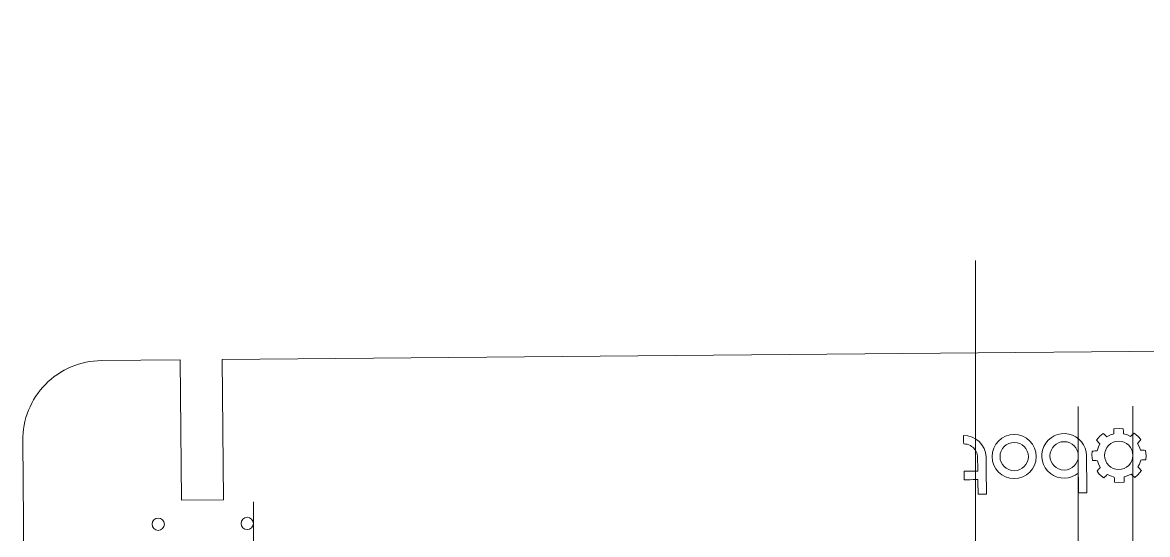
# Model space of a CAD drawing. Header units: millimetres. Extents: x -270 to 270, y -1120 to 1355.
# Drawn here: x -260.9 to 22.1, y 653.6 to 782.4 of the extents above; entities that cross this region are included whole.
import ezdxf

# ---------------------------------------------------------------- set-up
doc = ezdxf.new("R2010")
doc.units = ezdxf.units.MM
doc.header["$MEASUREMENT"] = 0
doc.layers.add('Layer 1', color=7, linetype='Continuous')

msp = doc.modelspace()

# ---------------------------------------------------------------- linework, layer by layer
at = {"layer": 'Layer 1', "lineweight": 15}
for points, knots in [([(-21.1555, 562.1872), (-21.1555, 587.5922), (-41.7503, 608.1871), (-67.1554, 608.1872), (-67.1554, 608.1872), (-92.5605, 608.1872), (-113.1554, 587.5924), (-113.1555, 562.1873), (-113.1555, 562.1873), (-113.1555, 536.7822), (-92.5607, 516.1873), (-67.1556, 516.1872), (-67.1556, 516.1872), (-41.7506, 516.1871), (-21.1556, 536.7818), (-21.1555, 562.1869), (-21.1525, 1324.3399), (-21.1555, -962.1128), (-21.1555, 562.1872)], [0, 0, 0, 0, 0.2, 0.2, 0.2, 0.2, 0.4, 0.4, 0.4, 0.4, 0.6, 0.6, 0.6, 0.6, 1, 1, 1, 1.0003, 1.0003, 1.0003, 1.0003]), ([(-14.8503, 404.3228), (-14.8503, 429.7279), (-35.4452, 450.3228), (-60.8503, 450.3228), (-60.8503, 450.3228), (-86.2554, 450.3228), (-106.8503, 429.728), (-106.8503, 404.3229), (-106.8503, 404.3229), (-106.8504, 378.9179), (-86.2556, 358.3229), (-60.8505, 358.3228), (-60.8505, 358.3228), (-35.4454, 358.3227), (-14.8505, 378.9175), (-14.8503, 404.3226), (-14.8443, 1166.4756), (-14.8503, -1119.9832), (-14.8503, 404.3228)], [0, 0, 0, 0, 0.2, 0.2, 0.2, 0.2, 0.4, 0.4, 0.4, 0.4, 0.6, 0.6, 0.6, 0.6, 1, 1, 1, 1.0002, 1.0002, 1.0002, 1.0002]), ([(-241.0249, 697.3395), (-246.329, 697.2926), (-251.3973, 695.1405), (-255.1147, 691.3568), (-255.1147, 691.3568), (-258.8321, 687.573), (-260.8941, 682.4675), (-260.8472, 677.1634)], [0, 0, 0, 0, 0.33333333, 0.33333333, 0.33333333, 0.33333333, 1, 1, 1, 1]), ([(-202.8198, 656.3649), (-202.8198, 657.2209), (-203.5138, 657.9149), (-204.3698, 657.9149), (-204.3698, 657.9149), (-205.2259, 657.9149), (-205.9198, 657.2209), (-205.9198, 656.3649), (-205.9198, 656.3649), (-205.9198, 655.5088), (-205.2259, 654.8149), (-204.3698, 654.8149), (-204.3698, 654.8149), (-203.5138, 654.8149), (-202.8198, 655.5088), (-202.8198, 656.3648), (-202.8198, 682.0448), (-202.8198, 605.0049), (-202.8198, 656.3649)], [0, 0, 0, 0, 0.2, 0.2, 0.2, 0.2, 0.4, 0.4, 0.4, 0.4, 0.6, 0.6, 0.6, 0.6, 1, 1, 1, 1.0001, 1.0001, 1.0001, 1.0001]), ([(-225.2189, 656.1565), (-225.2189, 657.0126), (-225.9128, 657.7065), (-226.7689, 657.7065), (-226.7689, 657.7065), (-227.6249, 657.7065), (-228.3189, 657.0126), (-228.3189, 656.1565), (-228.3189, 656.1565), (-228.3189, 655.3005), (-227.6249, 654.6065), (-226.7689, 654.6065), (-226.7689, 654.6065), (-225.9128, 654.6065), (-225.2189, 655.3005), (-225.2189, 656.1565)], [0, 0, 0, 0, 0.2, 0.2, 0.2, 0.2, 0.4, 0.4, 0.4, 0.4, 0.6, 0.6, 0.6, 0.6, 1, 1, 1, 1])]:
    msp.add_open_spline(points, degree=3, knots=knots, dxfattribs=at)
at = {"layer": 'Layer 1', "color": 1, "lineweight": 9}
for points, knots in [([(4.6727, 673.3688), (4.6727, 675.3371), (3.0771, 676.9328), (1.1087, 676.9328), (1.1087, 676.9328), (-0.8596, 676.9328), (-2.4553, 675.3371), (-2.4553, 673.3688), (-2.4553, 673.3688), (-2.4553, 671.4004), (-0.8596, 669.8048), (1.1087, 669.8048), (1.1087, 669.8048), (3.077, 669.8047), (4.6727, 671.4004), (4.6727, 673.3687), (4.6727, 732.4177), (4.6727, 555.2708), (4.6727, 673.3688)], [0, 0, 0, 0, 0.2, 0.2, 0.2, 0.2, 0.4, 0.4, 0.4, 0.4, 0.6, 0.6, 0.6, 0.6, 1, 1, 1, 1.0001, 1.0001, 1.0001, 1.0001]), ([(18.4002, 673.4986), (18.4002, 675.4669), (16.8046, 677.0626), (14.8362, 677.0626), (14.8362, 677.0626), (12.8679, 677.0626), (11.2722, 675.4669), (11.2722, 673.4986), (11.2722, 673.4986), (11.2722, 671.5302), (12.8679, 669.9346), (14.8362, 669.9346), (14.8362, 669.9346), (16.8046, 669.9346), (18.4002, 671.5302), (18.4002, 673.4985), (18.4002, 732.5475), (18.4002, 555.4006), (18.4002, 673.4986)], [0, 0, 0, 0, 0.2, 0.2, 0.2, 0.2, 0.4, 0.4, 0.4, 0.4, 0.6, 0.6, 0.6, 0.6, 1, 1, 1, 1.0001, 1.0001, 1.0001, 1.0001]), ([(6.7227, 673.4481), (6.6857, 676.0653), (4.8452, 678.3098), (2.2859, 678.8586), (2.2859, 678.8586), (-0.2735, 679.4073), (-2.8724, 678.1148), (-3.9792, 675.7429), (-3.9792, 675.7429), (-5.086, 673.3709), (-4.407, 670.5489), (-2.3423, 668.94), (-2.3423, 668.94), (-0.2777, 667.3311), (2.6248, 667.3624), (4.6543, 669.0153)], [0, 0, 0, 0, 0.2, 0.2, 0.2, 0.2, 0.4, 0.4, 0.4, 0.4, 0.6, 0.6, 0.6, 0.6, 1, 1, 1, 1]), ([(13.6144, 680.1624), (13.6144, 680.1624), (14.9373, 680.2876), (14.9373, 680.2876), (14.9373, 680.2876), (14.9373, 680.2876), (15.9788, 680.2024), (15.9788, 680.2024)], [0, 0, 0, 0, 0.33333333, 0.33333333, 0.33333333, 0.33333333, 1, 1, 1, 1]), ([(15.9788, 680.2024), (15.9788, 680.2024), (16.0359, 679.4962), (16.0359, 679.4962), (16.0359, 679.4962), (16.0359, 679.4962), (16.0748, 678.9407), (16.0748, 678.9407)], [0, 0, 0, 0, 0.33333333, 0.33333333, 0.33333333, 0.33333333, 1, 1, 1, 1]), ([(-5.9134, 673.1883), (-5.9134, 676.2496), (-8.3951, 678.7314), (-11.4564, 678.7314), (-11.4564, 678.7314), (-14.5177, 678.7314), (-16.9994, 676.2497), (-16.9994, 673.1883), (-16.9994, 673.1883), (-16.9995, 670.127), (-14.5178, 667.6453), (-11.4564, 667.6453), (-11.4564, 667.6453), (-8.3951, 667.6453), (-5.9134, 670.1269), (-5.9134, 673.1883)], [0, 0, 0, 0, 0.2, 0.2, 0.2, 0.2, 0.4, 0.4, 0.4, 0.4, 0.6, 0.6, 0.6, 0.6, 1, 1, 1, 1]), ([(-7.8924, 673.1883), (-7.8924, 675.1567), (-9.4881, 676.7523), (-11.4564, 676.7523), (-11.4564, 676.7523), (-13.4247, 676.7523), (-15.0204, 675.1567), (-15.0204, 673.1883), (-15.0204, 673.1883), (-15.0204, 671.22), (-13.4248, 669.6243), (-11.4564, 669.6243), (-11.4564, 669.6243), (-9.4881, 669.6243), (-7.8924, 671.22), (-7.8924, 673.1883)], [0, 0, 0, 0, 0.2, 0.2, 0.2, 0.2, 0.4, 0.4, 0.4, 0.4, 0.6, 0.6, 0.6, 0.6, 1, 1, 1, 1]), ([(9.2669, 677.3048), (9.2669, 677.3048), (10.1168, 678.3228), (10.1168, 678.3228), (10.1168, 678.3228), (10.1168, 678.3228), (10.9083, 679.0018), (10.9083, 679.0018)], [0, 0, 0, 0, 0.33333333, 0.33333333, 0.33333333, 0.33333333, 1, 1, 1, 1]), ([(9.4339, 674.647), (9.4339, 674.647), (9.7559, 675.6365), (9.7559, 675.6365), (9.7559, 675.6365), (9.7559, 675.6365), (10.1165, 676.3705), (10.1165, 676.3705)], [0, 0, 0, 0, 0.33333333, 0.33333333, 0.33333333, 0.33333333, 1, 1, 1, 1]), ([(11.8645, 678.1733), (11.8645, 678.1733), (12.7947, 678.6447), (12.7947, 678.6447), (12.7947, 678.6447), (12.7947, 678.6447), (13.5717, 678.9053), (13.5717, 678.9053)], [0, 0, 0, 0, 0.33333333, 0.33333333, 0.33333333, 0.33333333, 1, 1, 1, 1]), ([(16.0748, 678.9407), (16.0748, 678.9407), (17.0617, 678.6207), (17.0617, 678.6207), (17.0617, 678.6207), (17.0617, 678.6207), (17.7909, 678.2562), (17.7909, 678.2562)], [0, 0, 0, 0, 0.33333333, 0.33333333, 0.33333333, 0.33333333, 1, 1, 1, 1]), ([(17.7909, 678.2562), (17.7909, 678.2562), (18.1064, 678.5464), (18.1064, 678.5464), (18.1064, 678.5464), (18.1064, 678.5464), (18.3102, 678.7347), (18.3102, 678.7347), (18.3102, 678.7347), (18.3102, 678.7347), (18.5138, 678.9231), (18.5138, 678.9231), (18.5138, 678.9231), (18.5138, 678.9231), (18.7177, 679.1113), (18.7177, 679.1113)], [0, 0, 0, 0, 0.2, 0.2, 0.2, 0.2, 0.4, 0.4, 0.4, 0.4, 0.6, 0.6, 0.6, 0.6, 1, 1, 1, 1]), ([(18.7177, 679.1113), (18.7177, 679.1113), (19.7449, 678.2601), (19.7449, 678.2601), (19.7449, 678.2601), (19.7449, 678.2601), (20.4232, 677.4597), (20.4232, 677.4597)], [0, 0, 0, 0, 0.33333333, 0.33333333, 0.33333333, 0.33333333, 1, 1, 1, 1]), ([(19.5891, 676.5063), (19.5891, 676.5063), (20.0644, 675.5809), (20.0644, 675.5809), (20.0644, 675.5809), (20.0644, 675.5809), (20.3219, 674.8047), (20.3219, 674.8047)], [0, 0, 0, 0, 0.33333333, 0.33333333, 0.33333333, 0.33333333, 1, 1, 1, 1]), ([(-20.6585, 672.5292), (-20.6585, 672.5292), (-20.6855, 673.2604), (-20.6855, 673.2604), (-20.6855, 673.2604), (-20.6855, 673.2604), (-20.7867, 673.8258), (-20.7867, 673.8258)], [0, 0, 0, 0, 0.33333333, 0.33333333, 0.33333333, 0.33333333, 1, 1, 1, 1]), ([(8.2158, 672.1988), (8.2158, 672.1988), (8.0967, 673.5209), (8.0967, 673.5209), (8.0967, 673.5209), (8.0967, 673.5209), (8.173, 674.5621), (8.173, 674.5621)], [0, 0, 0, 0, 0.33333333, 0.33333333, 0.33333333, 0.33333333, 1, 1, 1, 1]), ([(21.5875, 674.7527), (21.5875, 674.7527), (21.7041, 673.4302), (21.7041, 673.4302), (21.7041, 673.4302), (21.7041, 673.4302), (21.6182, 672.3901), (21.6182, 672.3901)], [0, 0, 0, 0, 0.33333333, 0.33333333, 0.33333333, 0.33333333, 1, 1, 1, 1]), ([(-20.619, 669.5426), (-20.619, 669.5426), (-20.6306, 670.5581), (-20.6306, 670.5581), (-20.6306, 670.5581), (-20.6306, 670.5581), (-20.64, 671.2151), (-20.64, 671.2151), (-20.64, 671.2151), (-20.64, 671.2151), (-20.6496, 671.8721), (-20.6496, 671.8721), (-20.6496, 671.8721), (-20.6496, 671.8721), (-20.6585, 672.5292), (-20.6585, 672.5292)], [0, 0, 0, 0, 0.2, 0.2, 0.2, 0.2, 0.4, 0.4, 0.4, 0.4, 0.6, 0.6, 0.6, 0.6, 1, 1, 1, 1]), ([(-18.539, 673.0882), (-18.539, 673.0882), (-18.4944, 669.9017), (-18.4944, 669.9017), (-18.4944, 669.9017), (-18.4944, 669.9017), (-18.4649, 667.8399), (-18.4649, 667.8399), (-18.4649, 667.8399), (-18.4649, 667.8399), (-18.436, 665.778), (-18.436, 665.778), (-18.436, 665.778), (-18.436, 665.778), (-18.4083, 663.7162), (-18.4083, 663.7162)], [0, 0, 0, 0, 0.2, 0.2, 0.2, 0.2, 0.4, 0.4, 0.4, 0.4, 0.6, 0.6, 0.6, 0.6, 1, 1, 1, 1]), ([(6.7227, 673.4481), (6.7227, 673.4481), (6.767, 670.2607), (6.767, 670.2607), (6.767, 670.2607), (6.767, 670.2607), (6.7963, 668.1982), (6.7963, 668.1982), (6.7963, 668.1982), (6.7963, 668.1982), (6.8259, 666.1358), (6.8259, 666.1358), (6.8259, 666.1358), (6.8259, 666.1358), (6.8553, 664.0733), (6.8553, 664.0733)], [0, 0, 0, 0, 0.2, 0.2, 0.2, 0.2, 0.4, 0.4, 0.4, 0.4, 0.6, 0.6, 0.6, 0.6, 1, 1, 1, 1]), ([(10.2003, 670.4469), (10.2003, 670.4469), (9.7331, 671.3762), (9.7331, 671.3762), (9.7331, 671.3762), (9.7331, 671.3762), (9.4739, 672.1514), (9.4739, 672.1514)], [0, 0, 0, 0, 0.33333333, 0.33333333, 0.33333333, 0.33333333, 1, 1, 1, 1]), ([(20.3647, 672.31), (20.3647, 672.31), (20.0388, 671.3166), (20.0388, 671.3166), (20.0388, 671.3166), (20.0388, 671.3166), (19.6719, 670.5817), (19.6719, 670.5817)], [0, 0, 0, 0, 0.33333333, 0.33333333, 0.33333333, 0.33333333, 1, 1, 1, 1]), ([(-24.0627, 669.4902), (-24.0627, 669.4902), (-22.8919, 669.5084), (-22.8919, 669.5084), (-22.8919, 669.5084), (-22.8919, 669.5084), (-22.1342, 669.5185), (-22.1342, 669.5185), (-22.1342, 669.5185), (-22.1342, 669.5185), (-21.3766, 669.5294), (-21.3766, 669.5294), (-21.3766, 669.5294), (-21.3766, 669.5294), (-20.619, 669.5426), (-20.619, 669.5426)], [0, 0, 0, 0, 0.2, 0.2, 0.2, 0.2, 0.4, 0.4, 0.4, 0.4, 0.6, 0.6, 0.6, 0.6, 1, 1, 1, 1]), ([(10.811, 668.0291), (10.811, 668.0291), (9.9564, 668.7979), (9.9564, 668.7979), (9.9564, 668.7979), (9.9564, 668.7979), (9.3764, 669.4908), (9.3764, 669.4908)], [0, 0, 0, 0, 0.33333333, 0.33333333, 0.33333333, 0.33333333, 1, 1, 1, 1]), ([(11.0936, 667.8683), (11.0936, 667.8683), (10.9279, 667.9446), (10.9279, 667.9446), (10.9279, 667.9446), (10.9279, 667.9446), (10.811, 668.0291), (10.811, 668.0291)], [0, 0, 0, 0, 0.33333333, 0.33333333, 0.33333333, 0.33333333, 1, 1, 1, 1]), ([(13.7266, 668.0126), (13.7266, 668.0126), (12.7345, 668.3391), (12.7345, 668.3391), (12.7345, 668.3391), (12.7345, 668.3391), (11.9965, 668.6988), (11.9965, 668.6988)], [0, 0, 0, 0, 0.33333333, 0.33333333, 0.33333333, 0.33333333, 1, 1, 1, 1]), ([(16.2223, 668.0488), (16.2223, 668.0488), (16.2021, 667.3422), (16.2021, 667.3422), (16.2021, 667.3422), (16.2021, 667.3422), (16.1684, 666.7878), (16.1684, 666.7878)], [0, 0, 0, 0, 0.33333333, 0.33333333, 0.33333333, 0.33333333, 1, 1, 1, 1]), ([(17.9239, 668.7826), (17.9239, 668.7826), (16.9965, 668.3118), (16.9965, 668.3118), (16.9965, 668.3118), (16.9965, 668.3118), (16.2223, 668.0488), (16.2223, 668.0488)], [0, 0, 0, 0, 0.33333333, 0.33333333, 0.33333333, 0.33333333, 1, 1, 1, 1]), ([(20.5336, 669.6494), (20.5336, 669.6494), (19.6784, 668.6293), (19.6784, 668.6293), (19.6784, 668.6293), (19.6784, 668.6293), (18.8772, 667.9569), (18.8772, 667.9569)], [0, 0, 0, 0, 0.33333333, 0.33333333, 0.33333333, 0.33333333, 1, 1, 1, 1]), ([(-20.5887, 667.3952), (-20.5887, 667.3952), (-21.7593, 667.3819), (-21.7593, 667.3819), (-21.7593, 667.3819), (-21.7593, 667.3819), (-22.5167, 667.3706), (-22.5167, 667.3706), (-22.5167, 667.3706), (-22.5167, 667.3706), (-23.2741, 667.3595), (-23.2741, 667.3595), (-23.2741, 667.3595), (-23.2741, 667.3595), (-24.0315, 667.3502), (-24.0315, 667.3502)], [0, 0, 0, 0, 0.2, 0.2, 0.2, 0.2, 0.4, 0.4, 0.4, 0.4, 0.6, 0.6, 0.6, 0.6, 1, 1, 1, 1]), ([(-20.5344, 663.6861), (-20.5344, 663.6861), (-20.5516, 664.9472), (-20.5516, 664.9472), (-20.5516, 664.9472), (-20.5516, 664.9472), (-20.5624, 665.7632), (-20.5624, 665.7632), (-20.5624, 665.7632), (-20.5624, 665.7632), (-20.5744, 666.5792), (-20.5744, 666.5792), (-20.5744, 666.5792), (-20.5744, 666.5792), (-20.5887, 667.3952), (-20.5887, 667.3952)], [0, 0, 0, 0, 0.2, 0.2, 0.2, 0.2, 0.4, 0.4, 0.4, 0.4, 0.6, 0.6, 0.6, 0.6, 1, 1, 1, 1]), ([(16.1684, 666.7878), (16.1684, 666.7878), (14.8448, 666.6696), (14.8448, 666.6696), (14.8448, 666.6696), (14.8448, 666.6696), (13.8039, 666.7591), (13.8039, 666.7591)], [0, 0, 0, 0, 0.33333333, 0.33333333, 0.33333333, 0.33333333, 1, 1, 1, 1])]:
    msp.add_open_spline(points, degree=3, knots=knots, dxfattribs=at)
at = {"layer": 'Layer 1', "lineweight": 15}
for points in [[(74.5652, 700.1315), (74.5652, 700.1315), (-210.6537, 697.6082), (-210.6537, 697.6082)], [(-221.2532, 697.5144), (-221.2532, 697.5144), (-241.0249, 697.3395), (-241.0249, 697.3395)], [(-221.2532, 697.5144), (-221.2532, 697.5144), (-220.925, 662.216), (-220.925, 662.216)], [(-210.3254, 662.3097), (-210.3254, 662.3097), (-210.6537, 697.6082), (-210.6537, 697.6082)], [(-259.6788, 545.0971), (-259.6788, 545.0971), (-260.8472, 677.1634), (-260.8472, 677.1634)], [(-220.925, 662.216), (-220.925, 662.216), (-210.3254, 662.3097), (-210.3254, 662.3097)]]:
    msp.add_open_spline(points, degree=3, dxfattribs=at)
at = {"layer": 'Layer 1', "color": 1, "lineweight": 9}
for points in [[(13.6144, 680.1624), (13.5962, 679.7435), (13.582, 679.3245), (13.5717, 678.9053)], [(-18.539, 673.0882), (-18.63, 676.133), (-21.1442, 678.5432), (-24.1902, 678.5056)], [(-24.1902, 678.5056), (-24.1848, 677.7974), (-24.1745, 677.0894), (-24.1592, 676.3814)], [(-22.4504, 675.9454), (-22.9748, 676.2308), (-23.5622, 676.3807), (-24.1592, 676.3814)], [(9.2669, 677.3048), (9.5468, 676.9904), (9.83, 676.6789), (10.1165, 676.3705)], [(11.8645, 678.1733), (11.5519, 678.4565), (11.2331, 678.7327), (10.9083, 679.0018)], [(19.5891, 676.5063), (19.8678, 676.8235), (20.1458, 677.1414), (20.4232, 677.4597)], [(-20.7867, 673.8258), (-21.0318, 674.7283), (-21.632, 675.493), (-22.4504, 675.9454)], [(9.4339, 674.647), (9.0129, 674.6317), (8.5924, 674.6034), (8.173, 674.5621)], [(21.5875, 674.7527), (21.1662, 674.7809), (20.7442, 674.7982), (20.3219, 674.8047)], [(8.2158, 672.1988), (8.635, 672.1804), (9.0544, 672.1646), (9.4739, 672.1514)], [(20.3647, 672.31), (20.7828, 672.3318), (21.2007, 672.3585), (21.6182, 672.3901)], [(-24.0627, 669.4902), (-24.0578, 668.7768), (-24.0474, 668.0635), (-24.0315, 667.3502)], [(4.6554, 668.9397), (4.6554, 668.9397), (4.6543, 669.0153), (4.6543, 669.0153)], [(4.7283, 664.0423), (4.7127, 665.6749), (4.6884, 667.3074), (4.6554, 668.9397)], [(10.2003, 670.4469), (9.8921, 670.1587), (9.6159, 669.8381), (9.3764, 669.4908)], [(11.0936, 667.8683), (11.4024, 668.1366), (11.7035, 668.4135), (11.9965, 668.6988)], [(13.8039, 666.7591), (13.7795, 667.177), (13.7537, 667.5948), (13.7266, 668.0126)], [(18.8772, 667.9569), (18.5617, 668.2348), (18.244, 668.51), (17.9239, 668.7826)], [(20.5336, 669.6494), (20.2516, 669.965), (19.9643, 670.2758), (19.6719, 670.5817)], [(-20.5344, 663.6861), (-19.8256, 663.6919), (-19.117, 663.7019), (-18.4083, 663.7162)], [(4.7283, 664.0423), (5.4374, 664.0492), (6.1463, 664.0595), (6.8553, 664.0733)]]:
    msp.add_open_spline(points, degree=3, dxfattribs=at)

doc.saveas('drawing.dxf')
